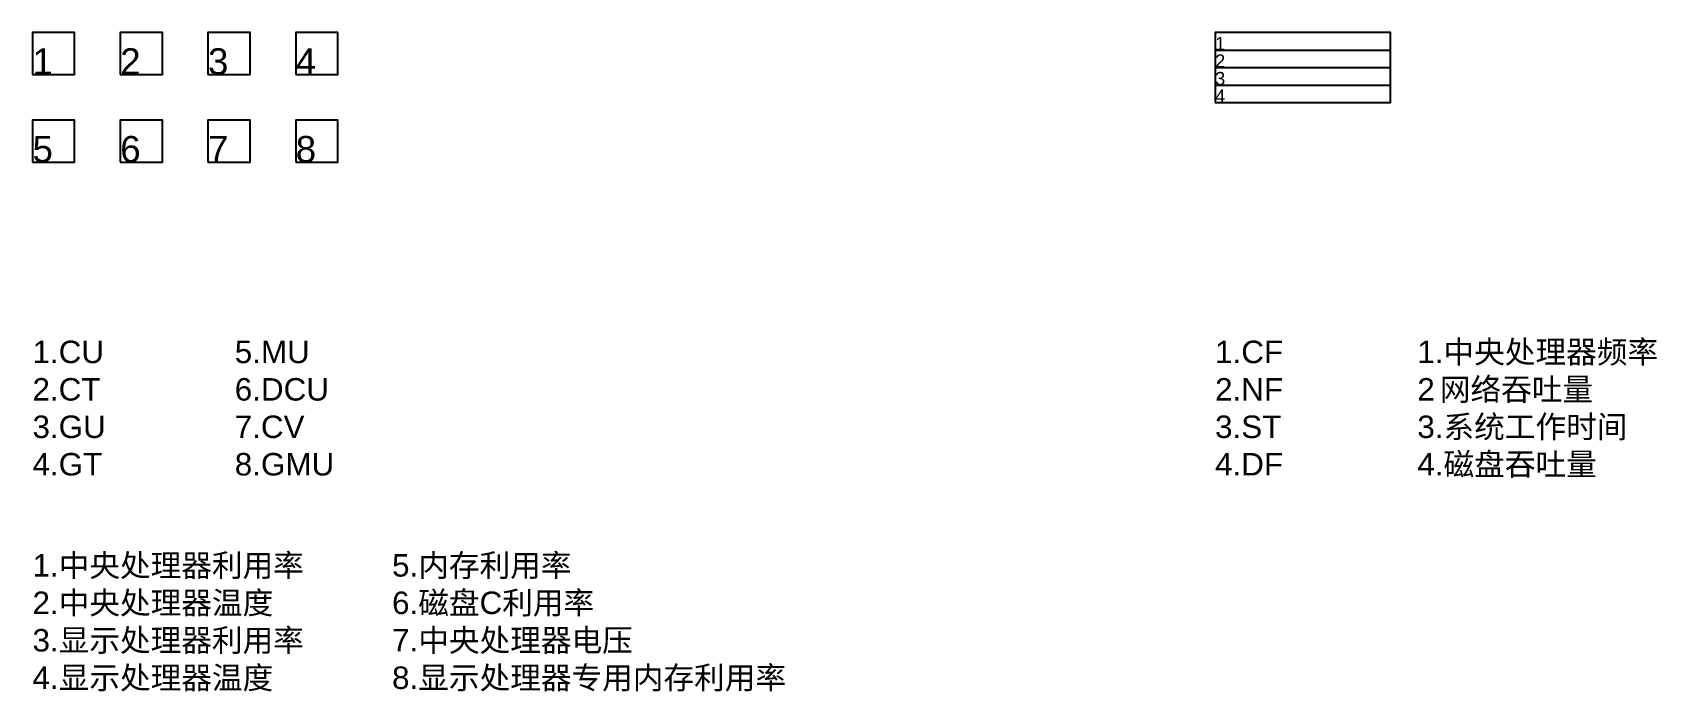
# Model space of a CAD drawing. Header units: millimetres. Extents: x 23947 to 25798, y 74626 to 75377.
import ezdxf

# ---------------------------------------------------------------- set-up
doc = ezdxf.new("R2010")
doc.units = ezdxf.units.MM
doc.styles.get("Standard").update_dxf_attribs({"font": 'arial.ttf'})

msp = doc.modelspace()

# ---------------------------------------------------------------- linework, layer by layer
for p, q in [((25295, 75377.4), (25295, 75357.4)), ((25295, 75357.4), (25495, 75357.4)), ((25295, 75337.4), (25495, 75337.4)), ((25295, 75337.4), (25295, 75317.4)), ((25295, 75317.4), (25495, 75317.4))]:
    msp.add_line(p, q)
for points in [[(23947, 75329.4), (23995, 75329.4), (23995, 75377.4), (23947, 75377.4)], [(24047, 75329.4), (24095, 75329.4), (24095, 75377.4), (24047, 75377.4)], [(24147, 75329.4), (24195, 75329.4), (24195, 75377.4), (24147, 75377.4)], [(24247, 75329.4), (24295, 75329.4), (24295, 75377.4), (24247, 75377.4)], [(25295, 75297.4), (25495, 75297.4), (25495, 75377.4), (25295, 75377.4)], [(23947, 75229.4), (23995, 75229.4), (23995, 75277.4), (23947, 75277.4)], [(24047, 75229.4), (24095, 75229.4), (24095, 75277.4), (24047, 75277.4)], [(24147, 75229.4), (24195, 75229.4), (24195, 75277.4), (24147, 75277.4)], [(24247, 75229.4), (24295, 75229.4), (24295, 75277.4), (24247, 75277.4)]]:
    msp.add_lwpolyline(points, close=True)

# ---------------------------------------------------------------- texts
for s, height, p in [('1', 15, (25295, 75357.4)), ('1', 30, (23947, 75329.4)), ('2', 30, (24047, 75329.4)), ('3', 30, (24147, 75329.4)), ('4', 30, (24247, 75329.4)), ('2', 15, (25295, 75337.4)), ('3', 15, (25295, 75317.4)), ('4', 15, (25295, 75297.4)), ('5', 30, (23947, 75229.4)), ('6', 30, (24047, 75229.4)), ('7', 30, (24147, 75229.4)), ('8', 30, (24247, 75229.4))]:
    msp.add_text(s, height=height).set_placement(p)
at = {"attachment_point": 1}
for s, width, insert, char_height in [('\\pxt9;1.CU^I5.MU\\P\\pt9,10;2.CT^I6.DCU^I\\P\\pt9;3.GU^I7.CV^I\\P4.GT^I8.GMU^I', 594.295, (23947, 75026), 25.616), ('\\pxt9;1.CF^I1.{\\fSimSun|b0|i0|c134|p2;中央处理器频率}\\P\\pt9,10;2.NF^I2^I{\\fSimSun|b0|i0|c134|p2;网络吞吐量}\\P\\pt9;3.ST^I3.{\\fSimSun|b0|i0|c134|p2;系统工作时间}\\P4.DF^I4.{\\fSimSun|b0|i0|c134|p2;磁盘吞吐量}', 594.295, (25295, 75026), 25.616), ('\\pxt9;1.{\\fSimSun|b0|i0|c134|p2;中央处理器利用率}^I5.{\\fSimSun|b0|i0|c134|p2;内存利用率}\\P\\pt9,10;2.{\\fSimSun|b0|i0|c134|p2;中央处理器温度    }^I6.{\\fSimSun|b0|i0|c134|p2;磁盘}C{\\fSimSun|b0|i0|c134|p2;利用率}^I\\P\\pt9;3.{\\fSimSun|b0|i0|c134|p2;显示处理器利用率}^I7.{\\fSimSun|b0|i0|c134|p2;中央处理器电压}^I\\P4.{\\fSimSun|b0|i0|c134|p2;显示处理器温度}^I^I8.{\\fSimSun|b0|i0|c134|p2;显示处理器专用内存利用率}^I', 938.205, (23947, 74782.6), 25.6162)]:
    msp.add_mtext_dynamic_manual_height_columns(s, width=width, gutter_width=128.1, heights=[0], dxfattribs=dict(at, insert=insert, char_height=char_height))

doc.saveas('drawing.dxf')
